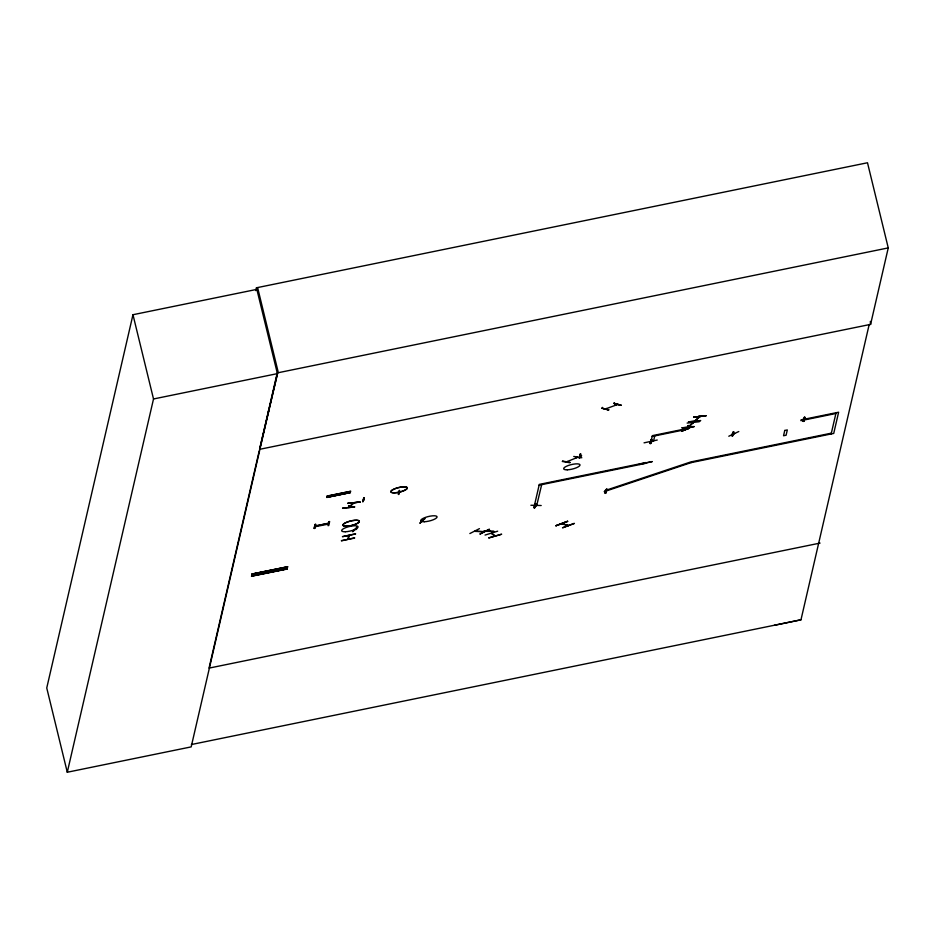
<?xml version="1.0" encoding="UTF-8"?>
<svg xmlns="http://www.w3.org/2000/svg" width="935" height="935" viewBox="0 0 935 935"><rect width="100%" height="100%" fill="white"/><g stroke="black" fill="none" stroke-linecap="round" stroke-linejoin="round"><path stroke-width="1.4" d="M484.166 531.057L494.089 531.442L483.804 531.279M681.615 431.245L692.075 426.594L681.627 431.164M681.989 431.175L691.982 426.407M469.861 533.546L479.445 528.649M562.765 461.119L570.315 462.451M602.385 407.38L601.988 408.233L609.012 409.857L601.988 408.163L608.369 410.033M352.518 531.664L357.404 526.954M353.044 531.512L357.345 527.059M535.147 503.883L535.884 503.766L534.878 507.763C531.898 509.4 537.859 497.736 534.154 507.915M534.738 507.67L535.743 503.614M580.051 454.083L580.74 454.036L579.735 458.033L579.01 458.173L580.6 453.872L579.606 457.869M732.619 435.675L733.624 431.678M256.856 289.371L132.969 314.721L46.75 687.973L67.285 772.24L191.184 746.89L277.403 373.626L256.471 287.793L867.493 162.76L888.25 247.904L870.59 324.375L259.579 449.338L277.227 372.925L888.25 247.904M67.285 772.24L153.515 398.976L132.969 314.721M255.816 290.621L256.471 287.793M259.252 450.763L209.043 668.116L820.065 543.083M315.107 524.442L314.137 528.474L314.873 528.345L315.785 524.371L315.06 524.512L314.183 528.415M314.744 528.228L315.586 524.336M322.306 525.143L321.196 525.026M328.36 524.091L315.212 526.709M328.512 523.331L315.364 526.019L328.547 523.179M341.45 540.862L354.587 537.812M355.534 533.827L342.42 536.667L355.557 533.978M349.269 535.603L348.545 535.755L347.855 539.308M348.404 539.203L349.281 535.276M541.669 484.657L536.725 505.426M654.734 435.909L653.507 441.215L650.947 441.729L652.349 435.652L687.377 428.487L687.19 429.258L652.174 436.435M831.168 433.945L836.065 412.732M774.39 625.293L800.979 619.8L869.164 324.609L870.602 324.316L870.321 321.418M259.579 449.338L278.046 371.475L257.686 287.922M363.75 497.747L362.78 501.838L364.019 497.607M363.995 497.7L363.06 501.592M364.334 499.687L363.668 499.676M398.672 492.488L398.041 492.792L398.801 492.5M399.339 490.478L398.31 494.381M398.672 494.498L399.572 490.431L398.614 494.416M475.564 531.396L476.032 531.15M484.575 531.641L475.132 531.127M580.296 455.929L581.5 455.859M604.349 491.716L605.67 491.448M605.389 491.541L604.384 491.576M605.284 493.236L606.92 489.239L605.915 493.224L605.19 493.376L606.196 489.379L606.92 489.239M606.838 489.157L605.354 493.248M650.304 442.103L650.97 441.659L650.398 441.741M651.134 439.508L650.094 443.447M646.097 462.533L645.536 462.615M651.765 439.473L650.772 443.494L650.047 443.646L651.052 439.649L651.777 439.497L650.772 443.494M657.223 440.034L644.051 442.839M639.084 464.473L652.233 461.586L639.108 464.204M803.796 421.299L803.153 421.311L804.754 417.244L803.796 421.299L803.06 421.451L804.065 417.454L804.79 417.302M803.714 421.229L804.708 417.232M342.549 508.173L354.797 506.922L342.642 508.196M681.977 427.786L694.132 426.512M700.666 420.528L688.522 421.814M700.455 420.785L688.499 421.86M732.537 433.641L734.653 433.454M687.973 427.19L692.753 422.725M687.95 425.612C687.494 427.318 690.007 427.061 688.628 425.542M695.418 420.762L694.962 420.797M699.918 416.648L694.88 421.217M606.102 408.899L606.675 408.478M616.34 404.972L616.913 404.539M347.785 539.016L348.521 538.864M692.367 423.123L693.069 422.971M539.121 485.171L645.033 463.503L645.22 462.731L539.296 484.4L534.306 506.01C542.019 503.579 530.94 507.425 535.989 505.648M474.828 531.349L484.26 531.805M356.352 529.385L355.487 529.292M421.919 521.087L420.995 521.029M424.794 518.574L419.815 523.284L424.864 518.656L424.174 518.738M732.865 433.945L732.163 433.84L733.543 433.688M561.841 523.822L568.094 525.68M567.358 525.528L567.919 525.318M568.433 525.505L562.192 523.623M347.691 503.357L360.139 502.037L347.984 503.31M349.141 505.835C347.832 510.697 352.682 501.721 353.535 503.357M348.93 507.53L354.038 502.913M682.059 427.856L693.922 426.804M699.438 416.659L694.46 421.264M705.855 415.818L693.653 417.255L706.042 415.654M566.517 461.843L577.596 457.344M576.112 457.764L577.327 457.273M490.197 530.858L489.426 531.279M535.837 505.73L534.738 506.104M556.126 525.715L567.685 521.309M803.504 419.546L802.359 419.78M495.363 535.919L491.658 533.184M699.158 416.227L699.602 416.998M688.569 427.085L693.396 422.573M530.905 505.262L541.19 505.519M567.802 461.504L567.054 461.832M489.496 529.292L479.842 534.107L489.005 529.327M734.513 433.665L733.262 433.922M356.597 529.339L355.323 529.502M617.31 404.598L605.822 408.84M738.79 431.526L728.797 436.236M489.508 531.22L490.232 530.799L489.017 531.279M562.893 461.189L562.297 461.446L569.859 462.743M581.827 457.753L573.751 456.444M613.968 402.868L614.143 403.569L621.085 405.124M614.213 403.417L621.167 405.194M614.143 403.569L614.751 403.254M555.857 525.762L567.662 521.379M562.496 523.986L562.893 523.834M574.417 523.471L562.519 527.808L574.078 523.401M802.16 419.651L803.504 419.371M485.043 535.077L497.677 531.173M495.036 535.65L494.931 536.106M488.865 537.952L501.663 534.212L488.818 537.835M687.26 428.861L687.716 429.13M535.475 505.683L536.69 505.566M153.515 398.976L277.403 373.626M835.89 413.504L800.874 420.668L801.05 419.897L838.625 412.218L833.716 433.431L691.094 462.615L605.798 491.109L604.887 490.63L690.182 462.135L691.094 462.615L691.269 461.843L831.344 433.174M328.921 521.683L329.646 521.531L328.734 525.505L327.998 525.657L329.085 521.578M341.474 540.605L354.575 538.104M191.383 744.529L800.979 619.8M580.39 455.929L581.57 455.696M327.098 496.053L350.8 491.272L326.958 496.24M350.45 492.546L326.724 497.443L350.356 492.535M363.692 499.828L364.276 499.699M252.029 574.242L287.583 567.042L252.041 574.207M251.924 574.639L287.466 567.475M251.644 575.621L287.197 568.457M287.092 568.807L251.538 576.007L287.092 568.854M251.48 576.264L286.998 569.076M491.553 533.64L494.837 536.094M420.668 521.251L421.837 520.947M693.7 417.103L706.089 415.713M699.427 417.057L698.737 416.274M347.75 503.416L360.139 502.037M687.494 428.861L688.125 428.955M687.576 429.165L687.038 429.072M620.595 405.287L614.283 403.417M687.131 423.076L699.263 421.743M555.869 525.715L567.416 521.321M688.85 426.734L688.557 425.507M326.794 497.163L350.356 492.558M688.265 425.846L688.312 426.827L688.125 425.542M348.72 505.882L348.907 507.167L348.533 505.94M268.403 411.131L268.579 411.832M732.023 435.909L732.748 435.839L733.753 431.841L733.028 431.912L732.058 435.885M784.757 430.451L783.542 435.757L786.09 435.231L787.317 429.936L784.757 430.451M287.641 566.762L252.111 574.008L287.641 566.762M567.253 469.814A8.415 2.291 -13.7 0 0 580.016 465.162A8.415 2.291 -13.7 0 0 568.246 465.525A8.415 2.291 -13.7 0 0 567.253 469.814M394.5 492.792A8.415 2.291 -13.7 0 0 407.263 488.14A8.415 2.291 -13.7 0 0 395.493 488.502A8.45 2.302 -13.7 0 0 394.488 492.827A8.45 2.302 -13.7 0 0 407.298 488.152A8.45 2.302 -13.7 0 0 395.482 488.514A8.415 2.291 -13.7 0 0 394.5 492.792M345.249 531.758A8.45 2.302 -13.7 0 0 358.058 527.083A8.45 2.302 -13.7 0 0 346.242 527.445A8.45 2.302 -13.7 0 0 345.249 531.758M424.326 521.73A8.415 2.291 -13.7 0 0 437.077 517.078A8.415 2.291 -13.7 0 0 425.32 517.441A8.415 2.291 -13.7 0 0 424.326 521.73M346.534 526.23A8.45 2.302 -13.7 0 0 359.332 521.555A8.45 2.302 -13.7 0 0 347.528 521.917A8.45 2.302 -13.7 0 0 346.534 526.23A8.415 2.291 -13.7 0 0 359.309 521.578A8.415 2.291 -13.7 0 0 347.539 521.94A8.415 2.291 -13.7 0 0 346.546 526.23"/></g></svg>
